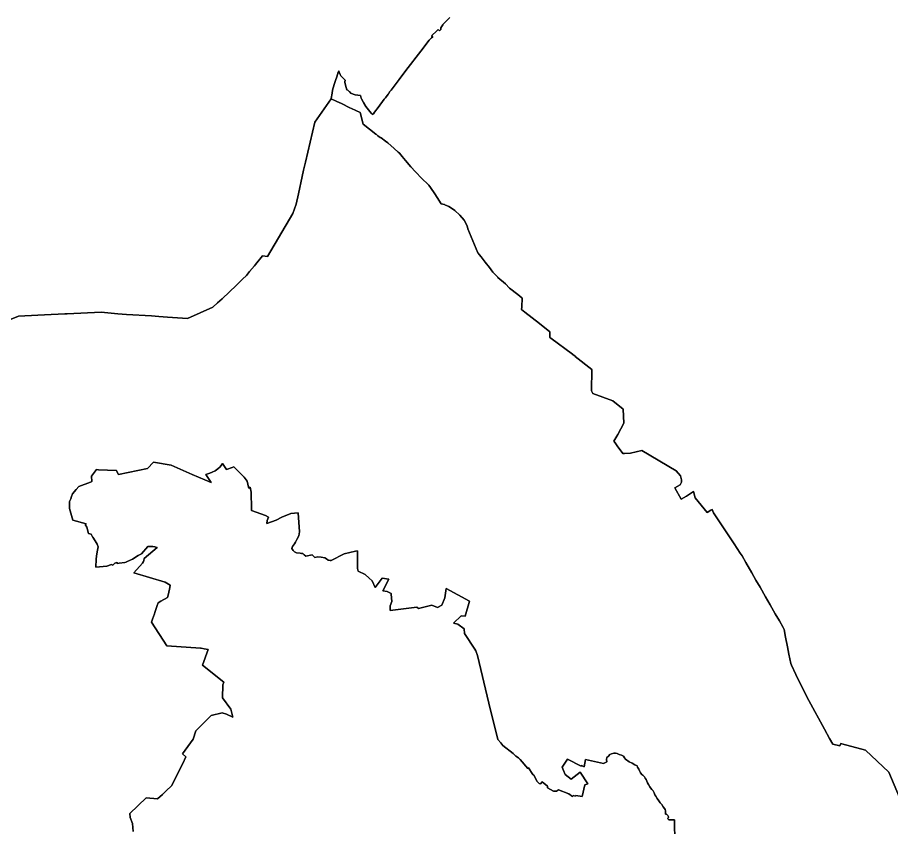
# Model space of a CAD drawing. Header units: inches. Extents: x 130170 to 284068, y 377793 to 804530.
# Drawn here: x 203724 to 208852, y 736044 to 740795 of the extents above; entities that cross this region are included whole.
import ezdxf

# ---------------------------------------------------------------- set-up
doc = ezdxf.new("R2010")
doc.units = ezdxf.units.IN
doc.header["$MEASUREMENT"] = 0
doc.layers.add('muni_il', color=7, linetype='Continuous')

msp = doc.modelspace()

# ---------------------------------------------------------------- linework, layer by layer
at = {"layer": 'muni_il'}
for points in [[(206261, 740796), (206222.1, 740755.5), (206219.9, 740753.2), (206207.4, 740733.8), (206208.5, 740724.4), (206199.3, 740718), (206191.5, 740724.2), (206186, 740719), (206183.5, 740716.6), (206153.3, 740688.1), (206159.8, 740681.8), (206153.6, 740675.9), (206147.8, 740670.5), (206139.9, 740663), (206090.3, 740597.7), (206001.9, 740485), (205962.8, 740431.1), (205915.5, 740369.2), (205909.3, 740361.2), (205900.4, 740348.2), (205898.5, 740345.6), (205882.7, 740324.8), (205875.7, 740315.4), (205839.7, 740267.7), (205818.8, 740239.8), (205812.3, 740231), (205809.2, 740226.9), (205808.3, 740225.7), (205798.6, 740234.8), (205766.9, 740272.7), (205753.3, 740296.8), (205751.4, 740300.2), (205741.8, 740318.5), (205740.9, 740321.4), (205736.2, 740338.7), (205704.9, 740342.4), (205676.8, 740351.6), (205678.1, 740356.2), (205671.5, 740359.1), (205661.9, 740369.8), (205656.2, 740371.8), (205649, 740399.2), (205644, 740415.8), (205644.3, 740418.5), (205645.8, 740428.1), (205640.2, 740433.6), (205620.1, 740452.9), (205616.8, 740461.5), (205612.1, 740474.6), (205608.9, 740481.8), (205605.8, 740473.7), (205596.9, 740447), (205589.3, 740425.2), (205581.2, 740401.4), (205572.3, 740369.9), (205569.6, 740351.2), (205565, 740319.3), (205565.2, 740317.3), (205467.8, 740182), (205414, 739946), (205408.4, 739922.5), (205402.6, 739900.2), (205394.8, 739863.1), (205372.7, 739760.9), (205359.2, 739700.2), (205338.6, 739646.6), (205191, 739393.4), (205161.7, 739396.4), (205120.1, 739346.6), (205113.9, 739339.2), (205085.2, 739304.6), (205066.9, 739282.5), (205044.8, 739260.8), (205008.2, 739225.9), (204924.1, 739145.7), (204898, 739121.4), (204870.5, 739095.8), (204721.4, 739029.8), (204604.7, 739037.1), (204552.3, 739041.7), (204509.6, 739045.2), (204364.2, 739052.5), (204313.2, 739056.6), (204215.1, 739067.5), (204015.5, 739057.6), (204001.5, 739056.9), (203882.5, 739051), (203844.2, 739049), (203730.3, 739044.1), (203686.5, 739026.8)], [(208946.5, 736108.7), (208836.5, 736369.2), (208698.5, 736498.1), (208561, 736535.5), (208555.1, 736537.1), (208548.2, 736524.2), (208506.8, 736532.4), (208488, 736566), (208458.8, 736621.3), (208458.7, 736621.4), (208366.5, 736789.7), (208314.9, 736892.6), (208291.2, 736942.4), (208265.6, 736995.9), (208260.9, 737005.6), (208250.1, 737061.5), (208241.8, 737104.5), (208230.8, 737160.9), (208222, 737206.2), (208215.3, 737218), (208193.7, 737255.7), (208169.9, 737297.3), (208139.6, 737350.3), (208112.6, 737397.4), (208080.7, 737453.2), (208056.2, 737496), (208031.7, 737538.8), (207997.1, 737599.2), (207975.6, 737636.9), (207964.8, 737653.1), (207928.9, 737707.5), (207892.9, 737761.8), (207850.4, 737825.3), (207807.2, 737890.6), (207799.8, 737908.8), (207799.4, 737909.8), (207791.4, 737905.3), (207791.2, 737905.2), (207769.9, 737892.8), (207699, 737978.4), (207689.3, 738015.3), (207649.6, 737988.3), (207617.2, 737970.9), (207581.3, 738037.2), (207610.9, 738054), (207616.3, 738062.8), (207619, 738069.9), (207620.1, 738077.9), (207619.7, 738083.5), (207614.1, 738106.7), (207587.9, 738136.9), (207386.6, 738255.2), (207320.2, 738239.6), (207284.6, 738238.1), (207275.4, 738237.7), (207242.4, 738283.7), (207229.7, 738301), (207223.5, 738310.3), (207245.3, 738349.6), (207280.6, 738415.3), (207276.6, 738498.2), (207216.5, 738546.7), (207100.2, 738590), (207092.6, 738606.4), (207094.5, 738730.5), (206996.7, 738807.5), (206996.2, 738807.9), (206981.5, 738819.3), (206980.7, 738819.9), (206853.3, 738914.2), (206852.4, 738914.9), (206846.6, 738918.7), (206846.7, 738934), (206846.8, 738949.8), (206846.9, 738951), (206785.6, 739001.1), (206700.5, 739067.4), (206681.8, 739081.8), (206682.4, 739095.8), (206684.5, 739151.3), (206683.7, 739151.8), (206658.9, 739171), (206610.4, 739208.4), (206587.5, 739233.1), (206542.9, 739270.7), (206542, 739271.4), (206512.5, 739301.9), (206493, 739328.5), (206468.2, 739361.1), (206443.5, 739391.5), (206431.7, 739406), (206426.1, 739412.9), (206425.6, 739414.1), (206366.2, 739555.7), (206361.5, 739573.7), (206344.8, 739606.3), (206320, 739635.1), (206288.9, 739663.6), (206275.8, 739673.5), (206254.4, 739686.3), (206231.9, 739696.6), (206228.6, 739698.4), (206209.4, 739702.3), (206209, 739702.8), (206185.6, 739738.8), (206172.3, 739760.4), (206147.4, 739799), (206137.9, 739812.3), (206133.4, 739816.1), (206096.8, 739851.5), (206058.6, 739890.2), (206031.4, 739919.8), (206001.2, 739955.6), (205980.3, 739980.8), (205966.1, 739998.8), (205965.2, 739999.5), (205958.2, 740005.1), (205934.3, 740027.1), (205896, 740059.9), (205883.5, 740069.1), (205857.4, 740088.8), (205856.7, 740089.3), (205852.7, 740091.3), (205837.3, 740101.8), (205827.4, 740110.4), (205826.6, 740111.1), (205752.1, 740169), (205734.7, 740238.2), (205683.4, 740261.2), (205672.9, 740266), (205624.7, 740290), (205598.4, 740303.1), (205565.2, 740317.3), (205565, 740319.3), (205569.6, 740351.2), (205572.3, 740369.9), (205581.2, 740401.4), (205589.3, 740425.2), (205596.9, 740447), (205605.8, 740473.7), (205608.9, 740481.8), (205612.1, 740474.6), (205616.8, 740461.5), (205620.1, 740452.9), (205640.2, 740433.6), (205645.8, 740428.1), (205644.3, 740418.5), (205644, 740415.8), (205649, 740399.2), (205656.2, 740371.8), (205661.9, 740369.8), (205671.5, 740359.1), (205678.1, 740356.2), (205676.8, 740351.6), (205704.9, 740342.4), (205736.2, 740338.7), (205740.9, 740321.4), (205741.8, 740318.5), (205751.4, 740300.2), (205753.3, 740296.8), (205766.9, 740272.7), (205798.6, 740234.8), (205808.3, 740225.7), (205809.2, 740226.9), (205812.3, 740231), (205818.8, 740239.8), (205839.7, 740267.7), (205875.7, 740315.4), (205882.7, 740324.8), (205898.5, 740345.6), (205900.4, 740348.2), (205909.3, 740361.2), (205915.5, 740369.2), (205962.8, 740431.1), (206001.9, 740485), (206090.3, 740597.7), (206139.9, 740663), (206147.8, 740670.5), (206153.6, 740675.9), (206159.8, 740681.8), (206153.3, 740688.1), (206183.5, 740716.6), (206186, 740719), (206191.5, 740724.2), (206199.3, 740718), (206208.5, 740724.4), (206207.4, 740733.8), (206219.9, 740753.2), (206222.1, 740755.5), (206261, 740796)], [(203686.5, 739026.8), (203730.3, 739044.1), (203844.2, 739049), (203882.5, 739051), (204001.5, 739056.9), (204015.5, 739057.6), (204215.1, 739067.5), (204313.2, 739056.6), (204364.2, 739052.5), (204509.6, 739045.2), (204552.3, 739041.7), (204604.7, 739037.1), (204721.4, 739029.8), (204870.5, 739095.8), (204898, 739121.4), (204924.1, 739145.7), (205008.2, 739225.9), (205044.8, 739260.8), (205066.9, 739282.5), (205085.2, 739304.6), (205113.9, 739339.2), (205120.1, 739346.6), (205161.7, 739396.4), (205191, 739393.4), (205338.6, 739646.6), (205359.2, 739700.2), (205372.7, 739760.9), (205394.8, 739863.1), (205402.6, 739900.2), (205408.4, 739922.5), (205414, 739946), (205467.8, 740182), (205565.2, 740317.3), (205598.4, 740303.1), (205624.7, 740290), (205672.9, 740266), (205683.4, 740261.2), (205734.7, 740238.2), (205752.1, 740169), (205826.6, 740111.1), (205827.4, 740110.4), (205837.3, 740101.8), (205852.7, 740091.3), (205856.7, 740089.3), (205857.4, 740088.8), (205883.5, 740069.1), (205896, 740059.9), (205934.3, 740027.1), (205958.2, 740005.1), (205965.2, 739999.5), (205966.1, 739998.8), (205980.3, 739980.8), (206001.2, 739955.6), (206031.4, 739919.8), (206058.6, 739890.2), (206096.8, 739851.5), (206133.4, 739816.1), (206137.9, 739812.3), (206147.4, 739799), (206172.3, 739760.4), (206185.6, 739738.8), (206209, 739702.8), (206209.4, 739702.3), (206228.6, 739698.4), (206231.9, 739696.6), (206254.4, 739686.3), (206275.8, 739673.5), (206288.9, 739663.6), (206320, 739635.1), (206344.8, 739606.3), (206361.5, 739573.7), (206366.2, 739555.7), (206425.6, 739414.1), (206426.1, 739412.9), (206431.7, 739406), (206443.5, 739391.5), (206468.2, 739361.1), (206493, 739328.5), (206512.5, 739301.9), (206542, 739271.4), (206542.9, 739270.7), (206587.5, 739233.1), (206610.4, 739208.4), (206658.9, 739171), (206683.7, 739151.8), (206684.5, 739151.3), (206682.4, 739095.8), (206681.8, 739081.8), (206700.5, 739067.4), (206785.6, 739001.1), (206846.9, 738951), (206846.8, 738949.8), (206846.7, 738934), (206846.6, 738918.7), (206852.4, 738914.9), (206853.3, 738914.2), (206980.7, 738819.9), (206981.5, 738819.3), (206996.2, 738807.9), (206996.7, 738807.5), (207094.5, 738730.5), (207092.6, 738606.4), (207100.2, 738590), (207216.5, 738546.7), (207276.6, 738498.2), (207280.6, 738415.3), (207245.3, 738349.6), (207223.5, 738310.3), (207229.7, 738301), (207242.4, 738283.7), (207275.4, 738237.7), (207284.6, 738238.1), (207320.2, 738239.6), (207386.6, 738255.2), (207587.9, 738136.9), (207614.1, 738106.7), (207619.7, 738083.5), (207620.1, 738077.9), (207619, 738069.9), (207616.3, 738062.8), (207610.9, 738054), (207581.3, 738037.2), (207617.2, 737970.9), (207649.6, 737988.3), (207689.3, 738015.3), (207699, 737978.4), (207769.9, 737892.8), (207791.2, 737905.2), (207791.4, 737905.3), (207799.4, 737909.8), (207799.8, 737908.8), (207807.2, 737890.6), (207850.4, 737825.3), (207892.9, 737761.8), (207928.9, 737707.5), (207964.8, 737653.1), (207975.6, 737636.9), (207997.1, 737599.2), (208031.7, 737538.8), (208056.2, 737496), (208080.7, 737453.2), (208112.6, 737397.4), (208139.6, 737350.3), (208169.9, 737297.3), (208193.7, 737255.7), (208215.3, 737218), (208222, 737206.2), (208230.8, 737160.9), (208241.8, 737104.5), (208250.1, 737061.5), (208260.9, 737005.6), (208265.6, 736995.9), (208291.2, 736942.4), (208314.9, 736892.6), (208366.5, 736789.7), (208458.7, 736621.4), (208458.8, 736621.3), (208488, 736566), (208506.8, 736532.4), (208548.2, 736524.2), (208555.1, 736537.1), (208561, 736535.5), (208698.5, 736498.1), (208836.5, 736369.2), (208946.5, 736108.7)], [(204403.3, 736020.3), (204398.1, 736067.6), (204385.9, 736102.4), (204382.9, 736126.2), (204478.1, 736217.9), (204546, 736212.6), (204575.5, 736237), (204598.7, 736262.2), (204626.4, 736286.8), (204628.6, 736291), (204701.7, 736436.4), (204703.7, 736440.3), (204711.7, 736458.2), (204692.5, 736475.7), (204754.2, 736562.4), (204771, 736612.3), (204859.8, 736701.5), (204924.2, 736717), (204951.1, 736708.4), (204987.8, 736691.3), (204974.8, 736737.7), (204927.5, 736805.8), (204928.3, 736881.2), (204935.2, 736896), (204935.2, 736896), (204808.9, 736997), (204842, 737087.7), (204819.9, 737092.6), (204802.5, 737096.6), (204798.5, 737096.7), (204600.9, 737110.3), (204509.3, 737249.2), (204516.5, 737266.2), (204526.9, 737296.9), (204529.7, 737305.4), (204543.3, 737346), (204548.8, 737361.7), (204564.5, 737370.9), (204603.5, 737394.1), (204609.6, 737414.3), (204617.2, 737451.2), (204620, 737465.8), (204591.2, 737483.4), (204591.2, 737483.4), (204406, 737538.2), (204456.5, 737595.6), (204463.2, 737605.2), (204465.6, 737609.6), (204467.7, 737622.3), (204543, 737687.1), (204529.4, 737690.1), (204517.4, 737692.7), (204502.7, 737693.4), (204488.7, 737692.9), (204451.6, 737650.1), (204432.4, 737640.6), (204398, 737617.3), (204364.2, 737601.9), (204361.9, 737601.2), (204354.4, 737598.7), (204320.5, 737594.1), (204310.4, 737592.8), (204306.6, 737599.4), (204294.3, 737594.3), (204283.4, 737583.8), (204274.5, 737586.6), (204248.8, 737576.3), (204182.8, 737571.6), (204185.2, 737617.3), (204188.4, 737636.6), (204192.3, 737660.5), (204197.4, 737690.1), (204190.5, 737706.1), (204178.7, 737725.9), (204166, 737746.8), (204164.5, 737749.2), (204164.1, 737749.9), (204157, 737764.1), (204147.6, 737767.1), (204140.6, 737769.3), (204130.9, 737805.1), (204120.6, 737821.9), (204126.6, 737826), (204048.2, 737846.4), (204028.9, 737916.2), (204030, 737957.4), (204036, 737972.9), (204041, 737985.7), (204047.4, 738001.9), (204067.5, 738026.9), (204083.9, 738045.1), (204153, 738070.2), (204160.4, 738073.1), (204159.1, 738104.8), (204186.7, 738143.7), (204198.4, 738142.6), (204304, 738137.7), (204306.5, 738133.1), (204315.6, 738114.8), (204487.6, 738149.3), (204487.6, 738149.3), (204522.7, 738187.6), (204624.8, 738169.9), (204748, 738115.6), (204860.4, 738068.1), (204828.5, 738115.4), (204835.4, 738116.9), (204852.4, 738122.4), (204866.2, 738127.8), (204884.5, 738137), (204900.1, 738148.3), (204912.4, 738160.5), (204923.4, 738173.6), (204926.9, 738179.3), (204949.8, 738143.4), (204984.1, 738155.4), (204992.8, 738160), (205054.2, 738098.9), (205071, 738075.6), (205079.5, 738039.7), (205080.7, 738034.6), (205088.3, 738040.1), (205095.4, 738011.5), (205097.1, 737914), (205096.2, 737902.9), (205178.6, 737874.2), (205196.8, 737863.9), (205188.1, 737844.7), (205186.4, 737827.6), (205241.1, 737847.3), (205275.4, 737864.8), (205328.4, 737885.2), (205370.4, 737890.1), (205378.1, 737778.4), (205374.2, 737755.4), (205363.6, 737733.3), (205355.8, 737718.2), (205349.4, 737707.5), (205337.6, 737692.2), (205334.1, 737681.4), (205341.5, 737668.6), (205348.8, 737661.6), (205361.4, 737654.8), (205382.8, 737652.7), (205389.6, 737652), (205397.1, 737651.2), (205406.4, 737643.7), (205415.3, 737636.5), (205415.6, 737636.3), (205452.6, 737644.4), (205468.7, 737627.6), (205486.5, 737631.4), (205505.6, 737629.6), (205526.5, 737626.9), (205536.1, 737620.9), (205546.9, 737612.9), (205558.3, 737610.9), (205564.8, 737609.7), (205640, 737649.6), (205707.9, 737664.7), (205718, 737667.3), (205718, 737564.3), (205723.5, 737548.2), (205764.6, 737527.8), (205787.9, 737507.1), (205805.2, 737491.9), (205823.1, 737453), (205864.1, 737506.3), (205903.2, 737500.3), (205868.2, 737433), (205892.6, 737428.6), (205915.7, 737416.6), (205916.1, 737412.6), (205919.6, 737370.6), (205910.8, 737343.9), (205911.3, 737316.7), (206066.3, 737336.5), (206077.5, 737329.4), (206155.8, 737348.2), (206187.9, 737333.9), (206213.8, 737348.9), (206230.5, 737391.2), (206239, 737445.3), (206375.6, 737372), (206349.8, 737284.1), (206327.5, 737285.5), (206282.9, 737242.5), (206307.4, 737236), (206344.5, 737209.7), (206347.4, 737183), (206406.2, 737089.8), (206413.5, 737079.9), (206422.5, 737053.4), (206490.1, 736773.4), (206541.2, 736560.1), (206559.8, 736540.4), (206570.9, 736525), (206632.6, 736478.4), (206648, 736463.2), (206663.1, 736453.4), (206673.3, 736443.6), (206717.5, 736391.3), (206718, 736390.7), (206718.9, 736391.4), (206721.7, 736393.5), (206748.1, 736355.5), (206753.2, 736350.9), (206773.7, 736314.7), (206776.4, 736311.1), (206784.3, 736303.4), (206792.4, 736300.1), (206801.9, 736312.5), (206833.4, 736287), (206832.7, 736279.7), (206832.6, 736277.8), (206868, 736257.4), (206883.2, 736256.7), (206885.9, 736258.4), (206898.4, 736266.2), (206958.4, 736241.6), (206958.4, 736241.6), (206980.4, 736225.7), (206985.8, 736232.5), (206996.2, 736227.5), (206998.9, 736231.1), (206998.9, 736231.1), (207036.2, 736225.4), (207053.1, 736294.9), (207071, 736299.9), (207025.7, 736368.9), (206971.8, 736327.7), (206937.9, 736354.5), (206927.7, 736378.4), (206918.8, 736399), (206950.7, 736445.7), (207031.4, 736404.3), (207032.2, 736407.2), (207048.8, 736400.6), (207055.8, 736443.9), (207162.8, 736420.1), (207182.3, 736429.7), (207180.3, 736442.4), (207181.9, 736454.3), (207191.8, 736463.4), (207199.3, 736471.8), (207209.6, 736477.3), (207222.3, 736480.9), (207233.1, 736480.9), (207243, 736477.7), (207254.1, 736472.9), (207267.6, 736468.2), (207279.5, 736461.8), (207285.8, 736453.1), (207291, 736445.6), (207313.2, 736429.7), (207331.1, 736421), (207345.4, 736412.6), (207359.3, 736405.5), (207362, 736399.1), (207368.4, 736386), (207374.3, 736373.3), (207379.9, 736365.8), (207387.8, 736355.9), (207392.9, 736351), (207397.2, 736347), (207402.5, 736341.1), (207407.2, 736333.1), (207411.4, 736325.2), (207416.7, 736316.2), (207420.4, 736307.3), (207426.3, 736295.7), (207433.3, 736283.5), (207438.2, 736276.2), (207446.5, 736267), (207453.1, 736258.7), (207459.1, 736248.4), (207463.7, 736236.5), (207469, 736227.3), (207476.6, 736215), (207487.2, 736200.5), (207494.8, 736188.9), (207504.1, 736178.3), (207513, 736166.4), (207519.9, 736156.2), (207523.2, 736149.9), (207525.6, 736142.6), (207526.5, 736136.3), (207525.3, 736122.4), (207525.3, 736122.4), (207532.1, 736121.8), (207535.5, 736119.6), (207538.4, 736117.3), (207540.4, 736114.2), (207541.9, 736110.8), (207542.6, 736106.8), (207542.6, 736103.9), (207541.8, 736100.5), (207540.4, 736097.5), (207539, 736095.5), (207545.8, 736088.9), (207579.5, 736088.6), (207580.3, 735953.2)], [(207580.3, 735953.2), (207579.5, 736088.6), (207545.8, 736088.9), (207539, 736095.5), (207540.4, 736097.5), (207541.8, 736100.5), (207542.6, 736103.9), (207542.6, 736106.8), (207541.9, 736110.8), (207540.4, 736114.2), (207538.4, 736117.3), (207535.5, 736119.6), (207532.1, 736121.8), (207525.3, 736122.4), (207525.3, 736122.4), (207526.5, 736136.3), (207525.6, 736142.6), (207523.2, 736149.9), (207519.9, 736156.2), (207513, 736166.4), (207504.1, 736178.3), (207494.8, 736188.9), (207487.2, 736200.5), (207476.6, 736215), (207469, 736227.3), (207463.7, 736236.5), (207459.1, 736248.4), (207453.1, 736258.7), (207446.5, 736267), (207438.2, 736276.2), (207433.3, 736283.5), (207426.3, 736295.7), (207420.4, 736307.3), (207416.7, 736316.2), (207411.4, 736325.2), (207407.2, 736333.1), (207402.5, 736341.1), (207397.2, 736347), (207392.9, 736351), (207387.8, 736355.9), (207379.9, 736365.8), (207374.3, 736373.3), (207368.4, 736386), (207362, 736399.1), (207359.3, 736405.5), (207345.4, 736412.6), (207331.1, 736421), (207313.2, 736429.7), (207291, 736445.6), (207285.8, 736453.1), (207279.5, 736461.8), (207267.6, 736468.2), (207254.1, 736472.9), (207243, 736477.7), (207233.1, 736480.9), (207222.3, 736480.9), (207209.6, 736477.3), (207199.3, 736471.8), (207191.8, 736463.4), (207181.9, 736454.3), (207180.3, 736442.4), (207182.3, 736429.7), (207162.8, 736420.1), (207055.8, 736443.9), (207048.8, 736400.6), (207032.2, 736407.2), (207031.4, 736404.3), (206950.7, 736445.7), (206918.8, 736399), (206927.7, 736378.4), (206937.9, 736354.5), (206971.8, 736327.7), (207025.7, 736368.9), (207071, 736299.9), (207053.1, 736294.9), (207036.2, 736225.4), (206998.9, 736231.1), (206998.9, 736231.1), (206996.2, 736227.5), (206985.8, 736232.5), (206980.4, 736225.7), (206958.4, 736241.6), (206958.4, 736241.6), (206898.4, 736266.2), (206885.9, 736258.4), (206883.2, 736256.7), (206868, 736257.4), (206832.6, 736277.8), (206832.7, 736279.7), (206833.4, 736287), (206801.9, 736312.5), (206792.4, 736300.1), (206784.3, 736303.4), (206776.4, 736311.1), (206773.7, 736314.7), (206753.2, 736350.9), (206748.1, 736355.5), (206721.7, 736393.5), (206718.9, 736391.4), (206718, 736390.7), (206717.5, 736391.3), (206673.3, 736443.6), (206663.1, 736453.4), (206648, 736463.2), (206632.6, 736478.4), (206570.9, 736525), (206559.8, 736540.4), (206541.2, 736560.1), (206490.1, 736773.4), (206422.5, 737053.4), (206413.5, 737079.9), (206406.2, 737089.8), (206347.4, 737183), (206344.5, 737209.7), (206307.4, 737236), (206282.9, 737242.5), (206327.5, 737285.5), (206349.8, 737284.1), (206375.6, 737372), (206239, 737445.3), (206230.5, 737391.2), (206213.8, 737348.9), (206187.9, 737333.9), (206155.8, 737348.2), (206077.5, 737329.4), (206066.3, 737336.5), (205911.3, 737316.7), (205910.8, 737343.9), (205919.6, 737370.6), (205916.1, 737412.6), (205915.7, 737416.6), (205892.6, 737428.6), (205868.2, 737433), (205903.2, 737500.3), (205864.1, 737506.3), (205823.1, 737453), (205805.2, 737491.9), (205787.9, 737507.1), (205764.6, 737527.8), (205723.5, 737548.2), (205718, 737564.3), (205718, 737667.3), (205707.9, 737664.7), (205640, 737649.6), (205564.8, 737609.7), (205558.3, 737610.9), (205546.9, 737612.9), (205536.1, 737620.9), (205526.5, 737626.9), (205505.6, 737629.6), (205486.5, 737631.4), (205468.7, 737627.6), (205452.6, 737644.4), (205415.6, 737636.3), (205415.3, 737636.5), (205406.4, 737643.7), (205397.1, 737651.2), (205389.6, 737652), (205382.8, 737652.7), (205361.4, 737654.8), (205348.8, 737661.6), (205341.5, 737668.6), (205334.1, 737681.4), (205337.6, 737692.2), (205349.4, 737707.5), (205355.8, 737718.2), (205363.6, 737733.3), (205374.2, 737755.4), (205378.1, 737778.4), (205370.4, 737890.1), (205328.4, 737885.2), (205275.4, 737864.8), (205241.1, 737847.3), (205186.4, 737827.6), (205188.1, 737844.7), (205196.8, 737863.9), (205178.6, 737874.2), (205096.2, 737902.9), (205097.1, 737914), (205095.4, 738011.5), (205088.3, 738040.1), (205080.7, 738034.6), (205079.5, 738039.7), (205071, 738075.6), (205054.2, 738098.9), (204992.8, 738160), (204984.1, 738155.4), (204949.8, 738143.4), (204926.9, 738179.3), (204923.4, 738173.6), (204912.4, 738160.5), (204900.1, 738148.3), (204884.5, 738137), (204866.2, 738127.8), (204852.4, 738122.4), (204835.4, 738116.9), (204828.5, 738115.4), (204860.4, 738068.1), (204748, 738115.6), (204624.8, 738169.9), (204522.7, 738187.6), (204487.6, 738149.3), (204487.6, 738149.3), (204315.6, 738114.8), (204306.5, 738133.1), (204304, 738137.7), (204198.4, 738142.6), (204186.7, 738143.7), (204159.1, 738104.8), (204160.4, 738073.1), (204153, 738070.2), (204083.9, 738045.1), (204067.5, 738026.9), (204047.4, 738001.9), (204041, 737985.7), (204036, 737972.9), (204030, 737957.4), (204028.9, 737916.2), (204048.2, 737846.4), (204126.6, 737826), (204120.6, 737821.9), (204130.9, 737805.1), (204140.6, 737769.3), (204147.6, 737767.1), (204157, 737764.1), (204164.1, 737749.9), (204164.5, 737749.2), (204166, 737746.8), (204178.7, 737725.9), (204190.5, 737706.1), (204197.4, 737690.1), (204192.3, 737660.5), (204188.4, 737636.6), (204185.2, 737617.3), (204182.8, 737571.6), (204248.8, 737576.3), (204274.5, 737586.6), (204283.4, 737583.8), (204294.3, 737594.3), (204306.6, 737599.4), (204310.4, 737592.8), (204320.5, 737594.1), (204354.4, 737598.7), (204361.9, 737601.2), (204364.2, 737601.9), (204398, 737617.3), (204432.4, 737640.6), (204451.6, 737650.1), (204488.7, 737692.9), (204502.7, 737693.4), (204517.4, 737692.7), (204529.4, 737690.1), (204543, 737687.1), (204467.7, 737622.3), (204465.6, 737609.6), (204463.2, 737605.2), (204456.5, 737595.6), (204406, 737538.2), (204591.2, 737483.4), (204591.2, 737483.4), (204620, 737465.8), (204617.2, 737451.2), (204609.6, 737414.3), (204603.5, 737394.1), (204564.5, 737370.9), (204548.8, 737361.7), (204543.3, 737346), (204529.7, 737305.4), (204526.9, 737296.9), (204516.5, 737266.2), (204509.3, 737249.2), (204600.9, 737110.3), (204798.5, 737096.7), (204802.5, 737096.6), (204819.9, 737092.6), (204842, 737087.7), (204808.9, 736997), (204935.2, 736896), (204935.2, 736896), (204928.3, 736881.2), (204927.5, 736805.8), (204974.8, 736737.7), (204987.8, 736691.3), (204951.1, 736708.4), (204924.2, 736717), (204859.8, 736701.5), (204771, 736612.3), (204754.2, 736562.4), (204692.5, 736475.7), (204711.7, 736458.2), (204703.7, 736440.3), (204701.7, 736436.4), (204628.6, 736291), (204626.4, 736286.8), (204598.7, 736262.2), (204575.5, 736237), (204546, 736212.6), (204478.1, 736217.9), (204382.9, 736126.2), (204385.9, 736102.4), (204398.1, 736067.6), (204403.3, 736020.3)]]:
    msp.add_lwpolyline(points, dxfattribs=at)

doc.saveas('drawing.dxf')
